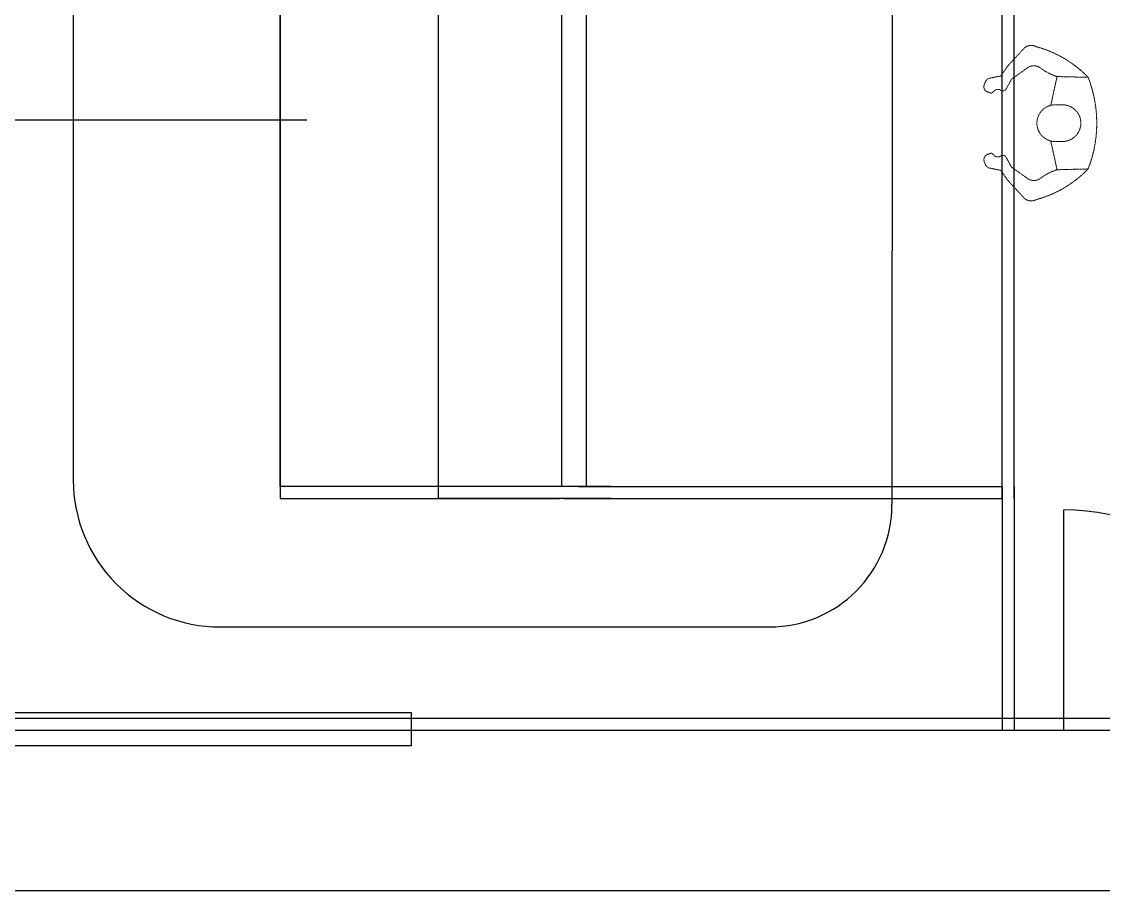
# Model space of a CAD drawing. Header units: millimetres. Extents: x -93009755325 to 1190721, y -74648 to 62868853516.
# Drawn here: x 233860 to 238280, y -25991 to -22442 of the extents above; entities that cross this region are included whole.
import ezdxf

# ---------------------------------------------------------------- set-up
doc = ezdxf.new("R2010")
doc.units = ezdxf.units.MM
doc.linetypes.add('PHANTOM2', pattern=[1.25, 0.625, -0.125, 0.125, -0.125, 0.125, -0.125])
doc.layers.add('5', color=5, linetype='PHANTOM2', lineweight=5)
doc.layers.add('设备层', color=7, linetype='Continuous', lineweight=13)

# ---------------------------------------------------------------- blocks, each defined once
blk = doc.blocks.new('R3')
at = {"layer": '5'}
for p, q in [((-252, -268.2), (-247.7, -98.8)), ((256.5, -268.2), (252.3, -98.8)), ((-94.8, -302.2), (-252, -268.2)), ((-97.7, -238.3), (-97.7, -278)), ((99.3, -302.2), (256.5, -268.2)), ((102.3, -238.3), (102.3, -278)), ((-409.5, -445), (-310.8, -536.3)), ((-303.6, -423.4), (-237.5, -516.9)), ((308.1, -423.4), (242, -516.9)), ((414, -445), (315.3, -536.3)), ((-237.5, -516.9), (-185, -545.3)), ((242, -516.9), (189.5, -545.3)), ((-255, -575.5), (-310.8, -536.3)), ((-242.1, -641.4), (-255, -575.5)), ((-175.3, -571.3), (-180.5, -582.5)), ((179.8, -571.3), (185, -582.5)), ((246.6, -641.4), (259.5, -575.5)), ((259.5, -575.5), (315.3, -536.3)), ((-242.1, -641.4), (-231.4, -655.6)), ((-176, -608.5), (-160.5, -625.7)), ((-160.5, -625.7), (-170, -651.3)), ((180.5, -608.5), (165, -625.7)), ((165, -625.7), (174.5, -651.3)), ((246.6, -641.4), (235.9, -655.6)), ((-207.7, -665.2), (-231.4, -655.6)), ((212.2, -665.2), (235.9, -655.6))]:
    blk.add_line(p, q, dxfattribs=at)
for centre, radius, start, end in [((2.3, -736.3), 684.8, 68.58872, 111.41128), ((178.1, -541.3), 614.1, 133.90251, 164.81416), ((-173.6, -541.3), 614.1, 15.18584, 46.09749), ((2.3, -238.3), 100, 0, 180), ((-529, -182.9), 289.8, 322.95563, 342.89485), ((2.3, -278), 100, 180, 0), ((533.5, -182.9), 289.8, 197.10515, 217.04437), ((-361.7, -408.8), 60, 151.78401, 217.18934), ((-250.8, -395), 60, 141.3857, 208.33396), ((255.3, -395), 60, 331.66604, 38.6143), ((366.2, -408.8), 60, 322.81066, 28.21599), ((-193.6, -563.3), 20, 336.3947, 64.56117), ((-151.7, -590.9), 30, 163.79264, 215.82068), ((198.1, -563.3), 20, 115.43883, 203.6053), ((156.2, -590.9), 30, 324.17932, 16.20736), ((-196.5, -637.3), 30, 248.04188, 332.16812), ((201, -637.3), 30, 207.83188, 291.95812)]:
    blk.add_arc(centre, radius, start, end, dxfattribs=at)

msp = doc.modelspace()

# ---------------------------------------------------------------- linework, layer by layer
at = {"color": 250, "lineweight": -3}
for p, q in [((237866.363, -24390.869), (237866.363, -10784.067)), ((234071.426, -10872.711), (234071.426, -24315.08)), ((237419.647, -10847.711), (237416.659, -24415.08)), ((237916.363, -24390.869), (237916.363, -10834.067)), ((235562.397, -17290.869), (235562.397, -24390.869)), ((236066.659, -17290.869), (236066.659, -24340.869)), ((234916.659, -17340.869), (234916.659, -24390.869)), ((234916.659, -24340.869), (234916.659, -20840.869)), ((235025.796, -22844.614), (220944.612, -22844.614)), ((236268.269, -24340.869), (234916.659, -24340.869)), ((236134.463, -24340.869), (237866.363, -24340.869)), ((237866.363, -24340.869), (237866.363, -25337.247)), ((237916.363, -24340.869), (237916.363, -25337.247)), ((234916.659, -24390.869), (236058.532, -24390.869)), ((236268.269, -24390.869), (235562.397, -24390.869)), ((238119.551, -25337.247), (238119.551, -24437.247)), ((234671.24, -24915.08), (236916.659, -24915.08)), ((231725.837, -25991.322), (240521.41, -25991.322))]:
    msp.add_line(p, q, dxfattribs=at)
msp.add_lwpolyline([(233370.757, -25265.161), (235452.131, -25265.161), (235452.131, -25400.415), (233370.757, -25400.415)], close=True, dxfattribs=at)
for centre, radius, start, end in [((234671.426, -24315.08), 600, 180, 270.000008), ((236916.659, -24415.08), 500, 270, 0), ((238119.551, -25337.247), 900, 0, 90)]:
    msp.add_arc(centre, radius, start, end, dxfattribs=at)
at = {"layer": '设备层', "color": 250, "lineweight": -3}
for p, q in [((236166.659, -17290.869), (236166.659, -24340.869)), ((236075.348, -24390.869), (237866.363, -24390.869)), ((232303.525, -25287.247), (240094.392, -25287.247)), ((232253.525, -25337.247), (240007.789, -25337.247)), ((236171.41, -25337.247), (239971.41, -25337.247))]:
    msp.add_line(p, q, dxfattribs=at)

# ---------------------------------------------------------------- block references
at = {"color": 250, "lineweight": -3, "extrusion": (0, 0, -1), "xscale": 0.7488000001758337, "yscale": 0.7487999999430031, "zscale": -0.7488000000000004, "rotation": 90}
msp.add_blockref('R3', (-238291.979, -22858.364), dxfattribs=at)

doc.saveas('drawing.dxf')
